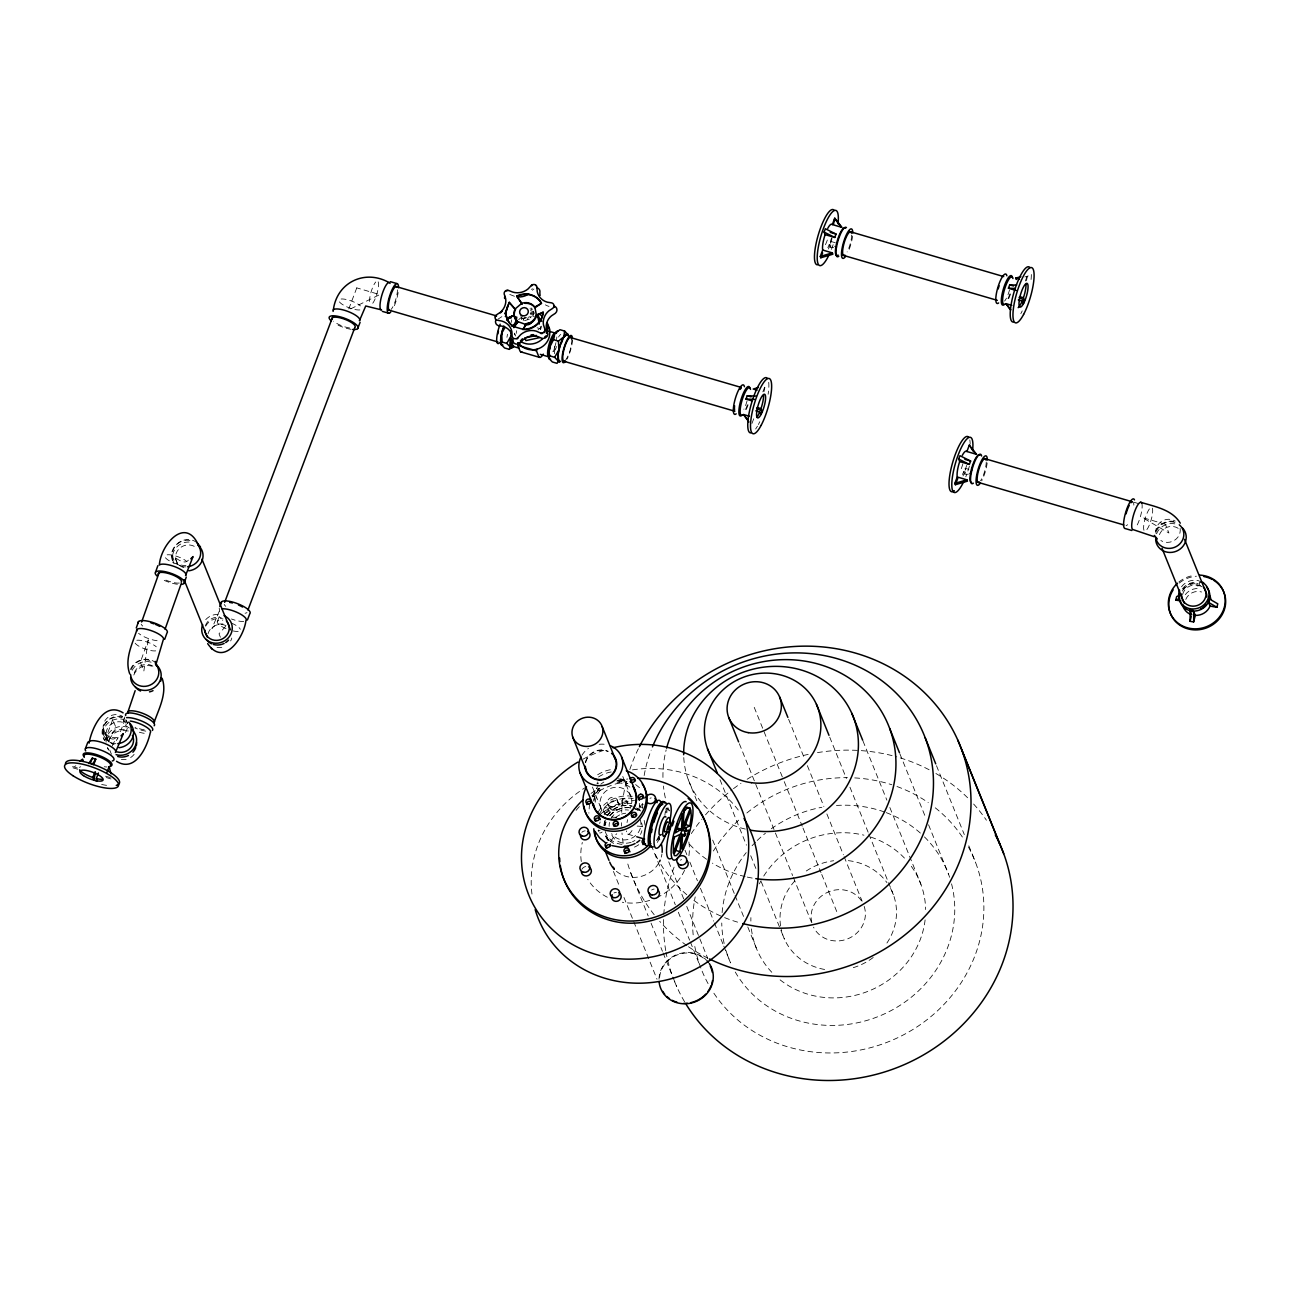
<?xml version="1.0" encoding="UTF-8"?>
<svg xmlns="http://www.w3.org/2000/svg" width="1290" height="1290" viewBox="0 0 1290 1290"><rect width="100%" height="100%" fill="white"/><g stroke="black" fill="none" stroke-linecap="round" stroke-linejoin="round"><path stroke-width="0.75" stroke-dasharray="5 3.75" d="M219.187 608.106L219.655 611.25M589.482 803.976L588.885 813.135M593.706 800.332L594.932 795.043L601.398 785.981M1185.284 594.658A14.351 13.271 -22 0 1 1198.265 588.546L1199.926 581.984M124.727 716.982L123.292 721.916L124.001 723.303M120.438 731.704L124.243 721.674M219.252 611.283L211.931 628.488C215.091 624.312 219.574 623.199 225.266 624.312M217.526 621.151L220.364 613.621M527.546 319.356L528.368 317.179M540.349 329.692L541.687 326.16M762.874 391.87L765.293 385.484L764.003 391.596M751.941 423.459L753.763 418.669A14.351 3.548 -73.7 0 0 754.602 419.089M833.663 247.325L830.196 247.196L831.47 243.842L830.454 241.327A14.351 3.548 -73.7 0 0 831.534 237.747M1025.324 280.994L1027.743 274.609L1026.469 280.72M968.226 474.269L964.775 474.156L966.049 470.785L965.017 468.27L972.757 470.528M118.132 737.509L116.277 740.541M592.126 796.978L598.399 788.238M130.403 669.575C133.966 660.029 146.721 655.997 154.977 662.141M1155.566 531.303C1158.694 523.788 1167.305 519.644 1175.158 521.676M225.621 626.343L219.01 633.777L220.413 637.276M532.464 290.282L533.157 289.508A3.402 3.144 -22 0 1 533.899 289.041M518.661 319.646L521.386 317.356M537.978 329.934L540.703 327.644L539.268 324.08M77.384 767.969L72.401 766.518L72.95 767.84L75.852 765.728M497.956 319.194L501.858 316.647M524.562 320.678L532.141 318.275M188.356 560.166C182.003 568.213 165.072 545.767 173.94 560.07M1024.824 276.947L1028.275 275.931M530.367 314.002L534.221 313.164M521.805 318.759L531.448 316.663M115.278 738.251C108.795 743.137 97.766 723.545 104.345 736.687M122.518 716.998C109.408 712.886 96.734 728.334 104.442 740.138A15.448 14.271 -22 0 1 107.038 724.158A15.448 14.271 -22 0 1 123.534 719.497M619.845 779.853L626.924 780.982M617.297 780.45L627.891 783.546M1200.393 585.499L1196.781 584.87L1198.265 588.546M830.454 241.327L838.177 243.584M827.809 247.583A14.351 3.548 -73.7 0 0 829.18 244.681L836.92 246.938M530.416 310.664L533.754 311.648M530.19 313.728L533.528 314.712M537.075 327.773L540.929 328.886M1134.023 502.278L1139.796 503.971M962.388 474.526A14.351 3.548 -73.7 0 0 963.759 471.624L971.483 473.882M627.682 834.13L634.906 836.243M105.522 776.193L110.489 777.644M72.95 767.84L77.916 769.292M111.037 778.966L106.054 777.515A14.351 4.16 20.7 0 1 104.393 779.176M514.436 296.281L509.486 294.346A3.402 3.144 -22 0 0 507.776 294.717M196.854 542.622C183.825 532.351 164.443 549.556 174.053 563.537A15.448 14.271 -22 0 1 176.295 547.541A15.448 14.271 -22 0 1 192.694 542.558M635.615 784.546L641.372 789.238M608.864 840.225L605.8 835.856L606.768 837.645M963.759 471.624L964.775 474.156M829.18 244.681L830.196 247.196M936.476 765.696L964.307 834.598M968.822 845.772L975.595 862.526M899.904 753.876L925.865 818.07M928.558 824.794L948.489 874.056M862.978 740.976L886.875 800.139M889.858 807.524L920.931 884.36M829.728 737.171L846.401 778.483M849.949 787.206L868.122 832.211M868.863 834.066L893.373 894.68M788.609 719.24L804.363 758.23M807.363 765.663L823.875 806.508M826.874 813.942L843.37 854.786M844.128 856.641L862.123 901.21M754.231 707.355L783.481 779.773M784.239 781.627L802.235 826.197M802.993 828.051L820.988 872.604M821.746 874.459L837.5 913.449M739.347 743.75L792.624 875.571M793.366 877.426L811.378 921.995M720.03 779.74L746.442 845.144M750.732 855.721L756.182 869.234M761.213 881.667L784.417 939.104M520.015 313.712L522.885 320.823M515.532 336.029L514.371 333.142A16.996 15.706 -22 0 0 515.371 335.706M688.36 779.902L698.067 803.928M712.693 840.096L734.365 893.696M735.106 895.55L744.072 917.738M747.797 926.978L757.504 951.004M685.038 850.191L686.861 854.657M689.876 862.123L697.422 880.796M700.438 888.246L713.676 921.108M714.434 922.979L723.48 945.376M723.803 946.102L730.591 962.904A117.713 108.828 -22 0 1 725.867 950.085M658.335 836.081L659.754 839.596M668.72 861.801L683.732 898.969M686.748 906.402L707.775 958.454M651.24 845.192L675.315 904.774M678.33 912.224L689.618 940.168M690.376 942.023L699.406 964.372M622.78 776.451L631.084 796.978M626.811 800.348A2.661 2.467 -22 0 1 623.699 803.67A2.661 2.467 -22 0 1 622.361 799.623A2.661 2.467 -22 0 1 626.811 800.348L627.698 802.557M621.764 802.074L622.651 804.283A2.661 2.467 -22 0 0 627.746 803.831L627.811 803.186A2.661 2.467 -22 0 0 625.086 800.929A2.661 2.467 -22 0 0 622.538 803.638L622.651 804.283M617.201 799.848L618.652 803.444M607.945 804.025L609.396 807.605M608.654 809.265A2.661 2.467 -22 0 1 605.542 812.603A2.661 2.467 -22 0 1 604.188 808.54A2.661 2.467 -22 0 1 608.654 809.265L609.541 811.475M630.826 873.072L648.193 915.997M651.079 923.205L662.447 951.278M663.076 952.923L672.203 975.417A176.569 163.249 -22 0 1 666.043 952.326M672.945 977.272L676.702 986.544M603.607 811.007L604.494 813.2M592.433 787.029L600.721 807.572M605.558 835.985L605.623 836.146A22.236 20.559 -22 0 0 608.219 840.854M613.46 871.427L619.458 886.311M623.973 897.453L632.987 919.77M633.729 921.624L657.013 979.239M175.682 558.893L177.923 564.44M125.84 719.578L127.307 723.222M103.313 728.576L108.473 741.331M104.974 732.72L108.65 741.831M109.731 750.038L111.44 754.263M108.489 750.151L107.489 747.652A15.448 14.271 -22 0 0 111.005 752.006M661.963 853.932A27.429 25.349 -22 0 1 661.27 857.124M658.674 863.187A27.429 25.349 -22 0 1 616.217 871.137M610.686 841.757A27.429 25.349 -22 0 1 616.781 833.759M637.163 826.1A27.429 25.349 -22 0 1 643.839 827.051M658.206 837.129A27.429 25.349 -22 0 1 659.803 839.903M598.737 831.55A27.429 25.349 -22 0 1 598.705 829.938M599.657 823.536A27.429 25.349 -22 0 1 600.156 821.972M604.123 814.683A27.429 25.349 -22 0 1 631.326 803.541M639.276 805.944A27.429 25.349 -22 0 1 642.114 807.556M659.013 979.175A27.429 25.349 -22 0 1 676.524 954.697A27.429 25.349 -22 0 1 706.194 959.841M659.609 977.32A26.913 24.881 -22 0 1 678.137 954.568A26.913 24.881 -22 0 1 706.565 960.937M608.654 840.612A21.785 20.14 -22 0 1 605.478 834.372M605.075 825.6A21.785 20.14 -22 0 1 606.058 822.117M609.799 815.812A21.785 20.14 -22 0 1 628.198 807.669M633.696 808.54A21.785 20.14 -22 0 1 638.679 810.733M688.876 841.999A54.857 50.713 -22 0 1 688.667 857.286M684.571 870.299A54.857 50.713 -22 0 1 658.013 897.034M649.692 900.372A54.857 50.713 -22 0 1 622.328 902.242M607.332 897.243A54.857 50.713 -22 0 1 587.724 879.248M581.306 861.543A54.857 50.713 -22 0 1 582.322 842.451M600.205 814.312A54.857 50.713 -22 0 1 634.519 800.574M666.237 808.217A54.857 50.713 -22 0 1 669.462 810.346M531.964 894.051A114.778 106.119 -22 0 1 585.918 787.174M632.487 769.872A114.778 106.119 -22 0 1 739.622 811.878M667.059 807.798A23.365 5.789 -73.7 0 1 666.43 815.683M659.658 838.016A23.365 5.789 -73.7 0 1 655.239 845.256M593.4 796.688A21.785 20.14 -22 0 1 596.98 788.367M600.785 784.256A21.785 20.14 -22 0 1 603.865 782.062M618.378 778.902A21.785 20.14 -22 0 1 627.005 781.837M583.08 759.133A114.778 106.119 -22 0 1 605.252 749.861M665.93 808.814A20.447 5.063 -73.7 0 1 665.946 812.394M659.513 836.339A20.447 5.063 -73.7 0 1 657.545 840.032M665.301 811.636A23.559 5.837 -73.7 0 1 664.85 815.119M658.013 837.645A23.559 5.837 -73.7 0 1 656.497 840.612M598.512 776.983A32.008 29.589 -22 0 1 614.153 771.533M597.625 774.79A32.008 29.589 -22 0 1 611.621 769.517M585.289 762.471A16.077 14.867 -22 0 1 608.171 751.231M596.818 783.175A2.661 2.467 -22 0 1 598.028 783.707M597.576 781.998A2.661 2.467 -22 0 1 597.915 783.852M581.887 755.327A22.236 20.559 -22 0 1 588.401 748.426M599.14 744.314A22.236 20.559 -22 0 1 604.881 744.314M593.013 796.414A22.236 20.559 -22 0 1 597.947 786.465M620.554 778.837A22.236 20.559 -22 0 1 627.456 781.595M593.997 801.251A21.785 20.14 -22 0 1 599.85 788.174M616.781 780.95A21.785 20.14 -22 0 1 627.375 783.723M595.254 802.203A20.898 19.318 -22 0 1 602.156 788.4M617.12 782.724A20.898 19.318 -22 0 1 630.101 787.351M616.588 817.247A16.077 14.867 -22 0 1 600.124 801.122A16.077 14.867 -22 0 1 620.7 787.706A16.077 14.867 -22 0 1 630.02 808.491M602.091 832.05A2.661 2.467 -22 0 1 599.576 832.921M600.043 830.599A2.661 2.467 -22 0 1 598.044 830.518M640.227 819.601A16.077 14.867 -22 0 1 631.761 838.161A16.077 14.867 -22 0 1 611.621 833.646M609.154 826.358A16.077 14.867 -22 0 1 609.509 822.44M610.928 818.682A16.077 14.867 -22 0 1 628.488 810.056M641.549 822.907A16.077 14.867 -22 0 1 642.275 826.729M641.904 830.647A16.077 14.867 -22 0 1 640.485 834.404M634.922 840.419A16.077 14.867 -22 0 1 632.455 841.757M631.165 842.273A16.077 14.867 -22 0 1 611.202 833.485M615.62 817.683A16.077 14.867 -22 0 1 620.297 814.635M621.603 814.119A16.077 14.867 -22 0 1 625.682 813.232M622.038 844.37A20.898 19.318 -22 0 1 604.784 829.873M604.397 824.826A20.898 19.318 -22 0 1 605.413 819.763M636.422 808.008A20.898 19.318 -22 0 1 640.501 811.136M638.792 844.692A22.236 20.559 -22 0 1 633.664 847.417M604.752 825.471A22.236 20.559 -22 0 1 605.784 821.94M609.686 815.538A22.236 20.559 -22 0 1 640.711 811.7M598.125 812.071A32.008 29.589 -22 0 1 632.293 796.301M599.012 814.264A32.008 29.589 -22 0 1 633.18 798.494M640.598 807.588A2.661 2.467 -22 0 1 643.71 804.267M613.572 843.45A21.785 20.14 -22 0 1 606.155 835.952M603.897 825.761A21.785 20.14 -22 0 1 604.962 820.488M637.276 808.233A21.785 20.14 -22 0 1 640.227 810.281M581.871 832.34A4.821 4.467 -22 0 1 585.241 830.841M639.324 803.38A17.786 4.402 -73.7 0 1 638.905 810.313M632.035 830.534A17.786 4.402 -73.7 0 1 626.376 830.889M627.021 822.552A17.786 4.402 -73.7 0 1 627.633 819.65M649.966 798.317A5.079 4.692 -22 0 1 651.208 797.881M680.443 860.188A5.079 4.692 -22 0 1 681.604 859.575M613.976 893.035A4.838 4.483 -22 0 1 616.378 892.293M581.855 869.347A5.079 4.692 -22 0 1 587.353 866.509M651.66 890.003A5.079 4.692 -22 0 1 654.127 889.084M591.046 793.415A76.303 70.547 -22 0 1 599.463 788.174M618.007 780.885A76.303 70.547 -22 0 1 627.811 778.983M576.098 810.378A76.303 70.547 -22 0 1 579.984 805.944M591.917 795.575A76.303 70.547 -22 0 1 611.299 785.4M615.056 784.126A76.303 70.547 -22 0 1 626.714 781.418M585.692 762.535A15.657 14.48 -22 0 1 607.977 751.586M911.304 866.3A88.284 81.625 -22 0 1 925.623 909.547M925.107 919.915A88.284 81.625 -22 0 1 869.105 990.881A88.284 81.625 -22 0 1 779.418 979.32M771.791 972.273A88.284 81.625 -22 0 1 751.135 926.236M750.877 921.076A88.284 81.625 -22 0 1 750.893 917.625M759.391 883.844A88.284 81.625 -22 0 1 761.035 880.683M763.761 876.039A88.284 81.625 -22 0 1 863.961 835.178M870.863 837.129A88.284 81.625 -22 0 1 904.709 858.35M745.314 829.083A88.284 81.625 -22 0 1 683.716 756.44M968.435 847.014A147.141 136.047 -22 0 1 907.58 1032.629A147.141 136.047 -22 0 1 712.419 990.978M708.065 983.609A147.141 136.047 -22 0 1 701.518 969.693M700.905 968.097A147.141 136.047 -22 0 1 694.262 943.345M693.165 934.815A147.141 136.047 -22 0 1 695.197 896.889M713.386 850.997A147.141 136.047 -22 0 1 741.282 817.747M746.862 812.99A147.141 136.047 -22 0 1 847.433 777.66M854.722 777.902A147.141 136.047 -22 0 1 891.89 784.772M896.969 786.513A147.141 136.047 -22 0 1 928.268 802.622M935.266 807.814A147.141 136.047 -22 0 1 964.082 839.645M737.606 922.14A147.141 136.047 -22 0 1 724.141 917.432M720.868 916.045A147.141 136.047 -22 0 1 693.568 900.162M686.796 894.728A147.141 136.047 -22 0 1 660.19 863.3M657.642 858.834A147.141 136.047 -22 0 1 653.804 851.207M645.129 825.31A147.141 136.047 -22 0 1 643.855 818.569M642.614 808.33A147.141 136.047 -22 0 1 642.243 801.461M644.145 775.548A147.141 136.047 -22 0 1 651.144 750.167M924.446 836.904A117.713 108.828 -22 0 1 949.617 877.281M951.552 883.844A117.713 108.828 -22 0 1 879.393 1016.069A117.713 108.828 -22 0 1 735.268 972.031M724.158 943.458A117.713 108.828 -22 0 1 721.755 923.011M722.11 912.627A117.713 108.828 -22 0 1 746.217 852.625M752.102 845.724A117.713 108.828 -22 0 1 755.892 841.773M757.198 840.5A117.713 108.828 -22 0 1 765.438 833.227M771.291 828.777A117.713 108.828 -22 0 1 821.875 807.282M836.452 805.46A117.713 108.828 -22 0 1 884.553 812.023M886.23 812.635A117.713 108.828 -22 0 1 921.947 834.501M752.199 878.055A117.713 108.828 -22 0 1 746.894 877.006M745.136 876.603A117.713 108.828 -22 0 1 712.419 863.139M706.565 859.285A117.713 108.828 -22 0 1 688.489 843.144M669.204 811.007A117.713 108.828 -22 0 1 668.059 807.782M665.334 797.881A117.713 108.828 -22 0 1 663.447 786.029M662.947 777.435A117.713 108.828 -22 0 1 666.156 749.877M890.568 888.439A58.856 54.422 -22 0 1 885.908 944.49M873.217 957.486A58.856 54.422 -22 0 1 850.045 968.548M824.632 969.467A58.856 54.422 -22 0 1 781.208 929.381M780.579 926.01A58.856 54.422 -22 0 1 795.172 880.522M806.282 870.992A58.856 54.422 -22 0 1 833.695 860.736M848.288 860.64A58.856 54.422 -22 0 1 886.956 882.634M684.555 1001.733A176.569 163.249 -22 0 1 672.832 977.046M665.753 950.633A176.569 163.249 -22 0 1 663.689 916.319M663.786 914.594A176.569 163.249 -22 0 1 674.847 865.219M691.311 833.598A176.569 163.249 -22 0 1 702.002 819.037M705.501 814.861A176.569 163.249 -22 0 1 732.043 789.803M733.494 788.674A176.569 163.249 -22 0 1 740.96 783.304M747.136 779.257A176.569 163.249 -22 0 1 810.233 753.957M817.473 752.618A176.569 163.249 -22 0 1 857.657 750.393M861.285 750.635A176.569 163.249 -22 0 1 896.808 756.891M900.243 757.907A176.569 163.249 -22 0 1 929.751 770.082M935.911 773.5A176.569 163.249 -22 0 1 968.887 799.026M973.627 804.041A176.569 163.249 -22 0 1 986.415 820.214M707.871 958.18A176.569 163.249 -22 0 1 688.231 946.554M686.796 945.554A176.569 163.249 -22 0 1 659.706 921.318M654.191 914.723A176.569 163.249 -22 0 1 627.617 863.332M623.183 843.273A176.569 163.249 -22 0 1 621.99 833.034M621.587 826.148A176.569 163.249 -22 0 1 621.49 822.714M621.683 812.345A176.569 163.249 -22 0 1 627.246 777.967M629.81 769.55A176.569 163.249 -22 0 1 638.598 748.248M864.187 906.402A27.429 25.349 -22 0 1 847.885 938.765A27.429 25.349 -22 0 1 813.522 927.155M811.862 922.689A27.429 25.349 -22 0 1 828.615 891.858A27.429 25.349 -22 0 1 862.22 902.065M1009.522 289.96A12.368 3.064 -73.7 0 1 1004.587 301.07M832.034 238.505A28.751 7.111 -73.7 0 1 828.47 248.986M833.13 244.681A28.751 7.111 -73.7 0 1 831.244 249.808M852.577 236.022A15.351 3.805 -73.7 0 1 848.61 250.808M851.658 235.07A12.368 3.064 -73.7 0 1 847.143 251.905M827.309 240.053A12.368 3.064 -73.7 0 1 825.052 245.439M1031.339 274.512A28.751 7.111 -73.7 0 1 1031 280.156M1022.212 310.874A28.751 7.111 -73.7 0 1 1020.842 313.631M1010.538 293.975A14.351 3.548 -73.7 0 1 1007.893 300.231M1009.812 293.943A15.351 3.805 -73.7 0 1 1006.99 300.635M155.703 650.87A12.368 3.644 19.5 0 1 143.464 648.402A12.368 3.644 19.5 0 1 134.676 642.436M136.821 640.259A12.368 3.644 19.5 0 1 156.284 646.79M186.002 565.407A12.368 3.644 19.5 0 1 173.763 562.94A12.368 3.644 19.5 0 1 164.991 556.974M167.136 554.813A12.368 3.644 19.5 0 1 186.599 561.327M183.825 567.6A12.368 11.433 -22 0 1 177.181 551.233A12.368 11.433 -22 0 1 195.838 547.379M231.781 638.05A12.368 11.433 -22 0 1 230.636 640.937M221.799 647.274A12.368 11.433 -22 0 1 217.026 647.338M207.996 633.874A12.368 11.433 -22 0 1 227.072 626.263M114.101 744.427A12.4 11.465 -22 0 1 110.005 742.282M108.908 741.25A12.4 11.465 -22 0 1 109.811 725.399A12.4 11.465 -22 0 1 126.597 724.367M115.906 743.733A14.238 13.174 -22 0 1 103.361 728.237A14.238 13.174 -22 0 1 121.953 717.659M157.106 640.727A14.238 4.192 19.5 0 1 138.562 633.293M134.273 672.848A12.4 11.465 -22 0 1 152.93 666.14M142.722 626.053A12.368 3.644 19.5 0 1 141.174 624.15M131.37 669.462A14.238 13.174 -22 0 1 152.559 661.625M132.177 670.3A15.448 14.271 -22 0 1 151.124 662.157M133.821 675.025A14.238 13.174 -22 0 1 151.881 666.156M144.303 729.801A12.368 3.58 20.7 0 1 135.498 727.238M145.802 731.14A15.448 4.483 20.7 0 1 134.805 727.915M125.84 722.69A15.448 4.483 20.7 0 1 124.163 718.514M106.57 785.352A28.751 8.337 20.7 0 1 100.104 784.078M79.432 767.437A14.351 4.16 20.7 0 1 80.706 766.792M107.005 766.97A14.351 4.16 20.7 0 1 104.248 766.744M523.224 320.533A4.402 4.08 -22 0 1 524.756 317.646M529.061 316.727A4.402 4.08 -22 0 1 530.899 317.84M523.53 319.114A9.433 8.724 -22 0 1 525.594 317.759M530.641 312.357A16.996 15.706 -22 0 1 533.56 312.438M516.193 333.465A16.996 15.706 -22 0 1 516.71 330.708M521.354 319.549A9.433 8.724 -22 0 1 522.998 317.775M532.19 315.776A9.433 8.724 -22 0 1 534.366 316.727M556.812 336.98A12.578 3.112 -73.7 0 1 556.522 339.673M555.942 342.689A12.578 3.112 -73.7 0 1 552.926 351.719M553.749 351.412A12.578 3.112 -73.7 0 1 555.151 345.22M558.554 337.045A12.578 3.112 -73.7 0 1 560.795 334.449M554.619 353.702A9.433 2.338 -73.7 0 1 555.926 345.365M531.544 289.541A4.66 4.305 -22 0 1 532.367 288.654M549.008 306.391A15.706 14.529 -22 0 1 545.396 304.843M530.045 308.745A8.321 7.692 -22 0 1 531.803 309.81M533.189 311.293A8.321 7.692 -22 0 1 534.108 313.083M533.334 311.196A8.321 7.692 -22 0 1 533.528 315.212M531.045 307.923A8.321 7.692 -22 0 1 532.431 309.406M572.47 339.963A14.158 3.499 -73.7 0 1 566.939 359.2M556.522 346.462A12.013 2.967 -73.7 0 1 555.522 349.397M571.728 339.109A12.368 3.064 -73.7 0 1 565.826 359.684M506.938 337.319A12.578 3.112 -73.7 0 1 507.55 334.271M511.324 319.823A14.674 3.628 -73.7 0 1 511.324 322.387M238.182 631.39A12.368 3.58 20.7 0 1 230.571 630.294M226.04 628.665A12.368 3.58 20.7 0 1 217.317 622.554A12.368 3.58 20.7 0 1 222.783 620.603M231.587 623.167A12.368 3.58 20.7 0 1 240.311 629.278M359.862 309.939A12.368 3.58 20.7 0 1 347.703 307.23A12.368 3.58 20.7 0 1 338.98 301.118M341.108 299.006A12.368 3.58 20.7 0 1 360.426 305.907M1178.883 582A28.751 26.574 -22 0 1 1192.331 575.663M1179.302 583.048A28.751 26.574 -22 0 1 1196.459 576.195M1183.301 589.756A14.351 13.271 -22 0 1 1196.282 583.644M1182.366 588.901A15.351 14.19 -22 0 1 1196.249 582.354M1181.511 586.805A15.351 14.19 -22 0 1 1199.265 580.935M1182.398 591.062A12.368 11.433 -22 0 1 1198.2 583.612M1185.784 599.447A12.368 11.433 -22 0 1 1201.587 591.997M1156.517 531.222A14.238 13.174 -22 0 1 1177.867 523.788M1133.475 502.616A12.4 3.064 -73.7 0 1 1133.829 505.148M1127.557 524.659A12.4 3.064 -73.7 0 1 1126.073 525.643M1159.452 534.64A12.368 11.433 -22 0 1 1179.205 529.061M1141.763 503.213A14.238 3.531 -73.7 0 1 1136.958 525.481M1156.582 533.802A15.448 14.271 -22 0 1 1176.174 524.175M969.37 466.254A28.751 7.111 -73.7 0 1 965.807 476.752M969.79 439.922A28.751 7.111 -73.7 0 1 970.161 444.228M966.613 465.448A28.751 7.111 -73.7 0 1 963.05 475.946M987.156 462.965A15.351 3.805 -73.7 0 1 981.722 480.847M986.237 462.03A12.368 3.064 -73.7 0 1 980.545 480.767M962.824 463.916A12.368 3.064 -73.7 0 1 960.792 469.882M144.206 733.301A14.238 4.128 20.7 0 1 139.288 732.204M129.323 727.995A14.238 4.128 20.7 0 1 126.452 720.868M109.263 739.88A14.238 13.174 -22 0 1 127.339 731.011M109.118 741.976A12.368 11.433 -22 0 1 115.455 731.027A12.368 11.433 -22 0 1 128.371 731.027M106.07 742.25A15.448 14.271 -22 0 1 126.565 727.012M243.713 621.425A14.238 4.128 20.7 0 1 231.426 618.974M205.465 625.424A12.4 11.465 -22 0 1 221.187 617.7M246.987 612.524A12.368 3.58 20.7 0 1 245.068 613.218M225.75 606.316A12.368 3.58 20.7 0 1 224.202 604.381M205.658 626.214A14.238 13.174 -22 0 1 222.993 618.958M205.723 619.619A15.448 14.271 -22 0 1 220.316 614.54M185.663 566.874A14.238 13.174 -22 0 1 182.035 566.391M180.342 565.81A14.238 13.174 -22 0 1 173.57 549.121A14.238 13.174 -22 0 1 191.146 540.736M179.278 583.048A12.4 3.66 19.5 0 1 162.846 578.597M177.391 584.257A15.448 4.547 19.5 0 1 161.137 578.823M768.711 382.34A28.751 7.111 -73.7 0 1 768.098 394.256M759.762 421.749A28.751 7.111 -73.7 0 1 758.375 424.507M757.456 426.151A28.751 7.111 -73.7 0 1 755.634 428.99M748.071 404.85A14.351 3.548 -73.7 0 1 745.443 411.107M747.362 404.818A15.351 3.805 -73.7 0 1 744.54 411.51M349.638 327.983A12.4 3.596 20.7 0 1 333.626 321.21M397.433 289.895A12.368 3.064 -73.7 0 1 391.176 309.358M351.138 329.305A15.448 4.483 20.7 0 1 334.997 323.548M398.142 292.524A15.448 3.822 -73.7 0 1 393.66 307.294M1180.124 528.4A12.368 11.433 -22 0 1 1174.432 540.349A12.368 11.433 -22 0 1 1160.855 540.542M1155.953 533.254A12.368 11.433 -22 0 1 1161.645 521.305A12.368 11.433 -22 0 1 1175.238 521.112M1182.656 594.368A12.368 11.433 -22 0 1 1197.41 585.079M1198.942 585.45A12.368 11.433 -22 0 1 1201.748 586.74M1152.341 508.179A12.368 3.064 -73.7 0 1 1151.389 519.032A12.368 3.064 -73.7 0 1 1146.439 530.142M1143.972 530.303A12.368 3.064 -73.7 0 1 1144.923 519.435A12.368 3.064 -73.7 0 1 1149.874 508.325M127.291 728.237A12.368 11.433 -22 0 1 125.291 732.43M117.309 737.461A12.368 11.433 -22 0 1 103.506 724.061A12.368 11.433 -22 0 1 122.598 716.434M126.581 720.868A12.368 11.433 -22 0 1 127.484 723.722M134.128 754.295A12.368 11.433 -22 0 1 130.629 757.536M126.146 759.326A12.368 11.433 -22 0 1 121.373 759.391M112.343 745.926A12.368 11.433 -22 0 1 117.841 738.493M378.196 281.849A12.368 3.064 -73.7 0 1 376.551 295.039A12.368 3.064 -73.7 0 1 370.811 304.811M369.456 301.473A12.368 3.064 -73.7 0 1 375.713 282.01M747.071 400.835A12.368 3.064 -73.7 0 1 743.862 409.301M148.237 640.001L143.867 670.994L140.336 662.27L148.237 640.001M112.746 719.594L104.377 741.734L116.277 728.334L112.746 719.594M356.766 287.88L348.381 310.003L379.744 294.604L356.766 287.88M607.767 815.054L607.413 815.586A21.785 20.14 -22 0 1 632.213 806.169L631.552 806.04A20.898 19.318 -22 0 0 607.767 815.054M1165.402 524.272L1142.408 517.564L1168.917 533.012L1165.402 524.272M608.816 810.41L608.412 810.185A2.661 2.467 -22 0 0 604.784 813.78L605.22 814.248A2.661 2.467 -22 0 0 608.961 813.926A2.661 2.467 -22 0 0 608.816 810.41M610.686 806.427A5.079 4.692 -22 0 0 617.555 801.025A5.079 4.692 -22 0 0 609.477 798.349A5.079 4.692 -22 0 0 610.686 806.427M612.137 810.023A5.079 4.692 -22 0 0 619.006 804.621A5.079 4.692 -22 0 0 610.928 801.945A5.079 4.692 -22 0 0 612.137 810.023"/><path stroke-width="1.5" d="M1190.025 621.296L1190.202 611.073L1193.798 611.702L1195.282 615.378L1193.637 621.941L1190.025 621.296L1191.267 616.378M1193.637 621.941L1193.798 611.702M673.993 852.529L675.541 850.368L675.783 846.562M676.734 828.309L677.137 824.084M680.088 851.69L681.023 836.468L673.896 854.689L674.702 855.705L676.428 855.609L680.088 851.69L675.541 850.368M681.459 829.228L682.378 814.006L675.218 832.937L681.459 829.228L676.911 827.906M682.523 835.71L681.717 849.03L687.764 834.291M156.332 663.141L163.217 639.953A14.238 4.192 19.5 0 0 150.72 630.471A14.238 4.192 19.5 0 0 136.772 631.1M516.742 317.098L516.016 322.839L511.92 326.193M548.831 358.265L549.975 355.927C546.025 347.333 554.861 342.124 554.49 334.094L559.941 329.692L564.617 331.062L568.148 334.755M564.617 331.062L563.843 336.819L558.441 341.141L558.893 349.896L554.652 357.298L558.199 361.007L557.054 363.345L552.362 361.974L548.831 358.298M135.16 690.666L128.049 711.612M669.333 827.406C669.832 823.085 666.849 831.05 668.913 828.664M686.119 820.488L685.329 824.536L689.876 825.858L691.279 816.376L690.843 809.91L683.942 828.728L689.876 825.858M98.443 772.936L96.331 778.531L97.347 781.047L93.864 780.031L95.525 772.146M505.035 327.386L501.681 333.239L502.132 342.06L501.004 344.301L504.584 347.978L509.26 349.348L510.372 347.058L506.809 343.414L511.017 336.045L510.743 330.772M543.154 312.212L536.495 315.679A11.4 10.546 -22 0 1 525.965 324.548L523.095 329.724L525.707 323.903A11.4 10.546 -22 0 0 536.237 315.018L543.154 312.212L542.106 316.76A18.882 17.447 -22 0 1 522.918 329.272L513.823 326.628A18.882 17.447 -22 0 1 505.938 311.051L509.244 302.295L515.468 309.536A11.4 10.546 -22 0 0 517.854 322.178L514 327.063A18.882 17.447 -22 0 1 506.115 311.487L509.244 302.295M542.316 317.066L542.284 317.211A18.882 17.447 -22 0 1 524.707 329.708M542.655 315.599L543.332 312.664M685.893 833.824L684.522 836.081L681.217 835.114L680.668 833.775L682.894 827.922L686.199 828.889L686.731 830.228M684.522 836.081L684.813 831.147L686.199 828.889M1180.931 600.979L1175.787 600.076L1176.641 596.625L1180.237 594.98M1210.036 606.09L1208.553 602.414L1209.423 598.963L1217.776 603.833L1216.905 607.284L1210.036 606.09A14.351 13.271 -22 0 1 1195.282 615.378M688.134 832.889L688.876 830.099L685.925 831.518M672.316 825.874L673.88 821.246M155.606 572.018L157.864 565.665M136.272 627.94L138.53 621.57M137.014 629.439C132.628 643.468 124.179 659.029 129.774 673.961M141.626 622.006L159.138 572.631M165.039 629.246L181.213 583.66M184.019 583.435L186.276 577.065M164.701 639.34L166.958 632.987A15.448 4.547 19.5 0 0 153.413 622.683A15.448 4.547 19.5 0 0 138.272 623.36M85.479 748.41L87.881 742.089M89.365 741.492C92.38 727.125 104.474 700.97 123.114 712.87M90.187 763.728L92.3 758.133L95.782 759.165L93.67 764.744M93.864 780.031L92.832 777.499L94.944 771.92M106.925 772.468L109.037 766.889L109.569 768.211M219.784 606.526L221.574 601.785M333.368 309.777C336.932 282.252 364.989 268.965 388.903 282.494M224.637 602.349L332.788 316.614M247.938 610.025L354.653 328.047M247.406 620.038L249.808 613.718A15.448 4.483 20.7 0 0 236.328 603.22A15.448 4.483 20.7 0 0 221.332 603.543M357.717 328.611L360.103 322.29M521.805 351.783A15.738 3.886 -73.7 0 1 519.967 350.896L517.709 345.333L518.612 342.947M543.3 354.137A15.738 3.886 -73.7 0 1 538.688 356.363L536.447 350.815L537.075 349.155M751.78 400.787L745.975 399.094L747.249 395.74L755.892 396.046M824.1 232.103L825.374 228.749L836.049 234.087L834.791 237.457L825.116 234.619L824.1 232.103L834.791 237.457M822.697 250.05L832.356 252.888L832.889 254.211L820.811 257.758L820.279 256.436L822.697 250.05A14.351 3.548 -73.7 0 1 825.116 234.619M832.34 224.573L834.759 218.187L841.999 227.395L832.34 224.573A14.351 3.548 -73.7 0 0 827.745 228.362M763.599 395.337A14.351 3.548 -73.7 0 1 760.987 408.624L762.003 411.139L760.729 414.493L759.713 411.978L755.843 410.849M820.811 257.758L822.617 252.969M833.469 224.299L834.759 218.187M672.816 840.935L674.186 837.323M682.91 814.248L684.974 808.83M690.198 808.346L683.071 826.568L684.006 811.346L687.667 807.427L690.198 808.346L685.651 807.008M1016.165 290.476L1008.441 288.218L1009.715 284.864L1016.633 285.106M958.663 459.047L959.937 455.693L970.628 461.046L969.354 464.4L959.695 461.562L958.663 459.047L969.354 464.4M957.261 476.994L966.936 479.832L967.468 481.154L955.39 484.718L954.842 483.379L957.261 476.994A14.351 3.548 -73.7 0 1 959.695 461.562M966.903 451.516L969.322 445.131L976.578 454.338L966.903 451.516A14.351 3.548 -73.7 0 0 962.324 455.322M1026.05 284.461A14.351 3.548 -73.7 0 1 1023.438 297.748L1024.454 300.264L1023.196 303.618L1022.164 301.102L1018.31 299.973M955.39 484.718L957.793 478.332M512.066 315.728L510.953 318.033A14.674 3.628 -73.7 0 0 506.647 320.097L512.066 315.728L515.178 316.647M88.655 763.567L92.3 758.133M92.154 764.583L95.782 759.165M520.37 341.012L522.45 338.77M190.759 558.812L193.065 556.571L185.55 575.566A14.238 4.192 19.5 0 0 175.666 567.036A14.238 4.192 19.5 0 0 159.331 565.052C160.863 544.106 186.437 514.694 199.24 547.041A14.238 13.174 -22 0 1 187.485 566.794M121.002 735.816L123.356 733.623L115.407 752.505A14.238 4.128 20.7 0 0 102.974 742.814A14.238 4.128 20.7 0 0 89.139 743.121M509.26 349.348L513.307 346.059M79.657 761.245L82.56 759.149L83.108 760.471M524.998 303.327A11.4 10.546 -22 0 1 534.995 307.73L541.478 303.311A18.882 17.447 -22 0 0 516.661 296.055L522.095 303.956L516.661 296.055M541.478 303.311L534.737 307.068A11.4 10.546 -22 0 0 521.821 303.295L515.21 308.874A11.4 10.546 -22 0 0 517.58 321.533L517.854 322.178M1175.787 600.076L1179.366 598.431M820.279 256.436L832.356 252.888M1016.198 279.495L1015.665 278.156L1020.842 276.641M758.375 387.516L753.199 389.032L757.069 390.177M954.842 483.379L966.936 479.832M536.414 335.432L524.853 337.948L525.917 340.608L539.413 337.674M628.327 846.643L621.103 847.32L612.266 845.676M1008.441 288.218L1015.359 288.46M745.975 399.094L754.634 399.4M1199.926 581.984L1203.522 582.612M1015.665 278.156L1019.519 279.301M849.32 231.442L1003.701 276.576M830.26 232.394L836.049 234.087M1009.715 284.864L1013.569 285.993M1019.568 296.619L1023.438 297.748M842.934 255.227L997.315 300.36M1010.183 309.584L1006.007 303.65L1011.812 305.343M390.306 281.655L396.869 283.574M1140.618 502.245C1154.614 506.599 1172.046 509.421 1180.269 523.176M394.53 286.09L496.618 315.937M548.621 331.143L556.329 333.401M569.825 337.335L741.25 387.452M983.883 458.385L1132.104 501.713M747.249 395.74L751.119 396.869M964.823 459.337L970.628 461.046M553.765 339.786L558.441 341.141M757.117 407.495L760.987 408.624M517.709 345.333L536.447 350.815M502.132 342.06L506.809 343.414M549.975 355.927L554.652 357.298M388.145 309.874L497.94 341.979M511.421 345.913L519.128 348.171M540.317 354.363L548.024 356.62M563.424 361.119L734.865 411.236M977.498 482.17L1123.784 524.933M748.926 421.991L743.556 414.525L749.361 416.219M382.324 311.374L388.903 313.293M520.725 351.847L539.446 357.33M1131.846 530.496L1125.283 528.577A15.448 3.822 -73.7 0 1 1126.089 511.066A15.448 3.822 -73.7 0 1 1134.507 499.891M676.589 828.761L681.136 830.083M681.507 830.18L684.813 831.147M680.668 833.775L683.974 834.743M636.712 836.775L643.92 838.887M1019.116 297.587L1024.454 300.264M756.649 408.462L762.003 411.139M1154.34 536.737L1133.249 529.658A14.238 3.531 -73.7 0 1 1133.991 513.501A14.238 3.531 -73.7 0 1 1141.763 503.213M207.658 643.613C223.847 667.623 243.955 637.437 245.922 620.619A14.238 4.128 20.7 0 0 238.569 613.089A14.238 4.128 20.7 0 0 222.09 608.832M116.519 761.293C135.16 773.194 147.254 747.039 150.269 732.672A14.238 4.128 20.7 0 0 145.173 726.351A14.238 4.128 20.7 0 0 130.306 721.046M1208.553 602.414L1216.905 607.284M605.332 842.628L599.576 837.936L595.383 831.937M536.737 315.856L541.768 321.275M509.421 302.747L515.468 309.536M518.37 342.672C522.353 348.816 530.416 351.17 537.285 349.106A16.996 15.706 -22 0 0 547.524 325.338L547.105 322.645L549.346 328.208A15.738 3.886 -73.7 0 1 549.75 330.127M196.854 542.622L200.482 546.896M1154.373 535.415L1157.34 538.978M210.947 647.709L212.173 649.257M1006.007 303.65L1010.844 309.793M835.291 219.51L841.338 227.185M971.064 447.985L975.901 454.128M743.556 414.525L748.394 420.669M1184.543 539.349L1206.634 594.029A12.368 11.433 -22 0 1 1206.714 597.044M1190.202 611.073L1191.686 614.733A14.351 13.271 -22 0 1 1182.736 604.768M1162.032 548.331L1184.123 603.027M969.322 445.131L969.87 446.453M961.663 749.587L1003.668 853.577M957.793 740.089L999.798 844.079M925.188 737.751L935.718 763.825M889.681 728.479L899.485 752.747M851.771 713.257L862.671 740.186M816.457 704.356L828.986 735.316M779.612 696.955L787.868 717.385M728.85 717.756L738.606 741.895M534.995 307.73L536.495 315.679M707.517 748.781L717.24 772.871M525.965 324.548L517.58 321.533L514 327.063M682.894 827.922L683.426 829.26M621.57 756.972L635.389 791.189M602.204 726.641A15.657 14.48 -22 0 1 584.08 746.249A15.657 14.48 -22 0 1 576.017 722.513A15.657 14.48 -22 0 1 602.204 726.641L615.588 759.778M572.647 736.961L586.031 770.082M580.065 772.887L593.884 807.088M613.443 867.202L614.314 869.347M604.736 849.852L608.993 860.382M201.933 559.15L230.475 629.843M184.051 579.678L207.206 636.986M157.364 666.559L155.268 661.383L156.638 666.221M546.283 332.498L546.605 333.417M109.037 766.889L111.134 773.839M162.121 678.266C167.474 693.294 158.799 708.694 154.074 722.61A14.238 4.128 20.7 0 0 141.642 712.935A14.238 4.128 20.7 0 0 127.807 713.241M538.543 316.179L539.623 321.903M537.462 314.534L539.268 324.08M515.855 317.243L516.935 322.968M661.464 844.37A27.429 25.349 -22 0 1 662.141 852.319M660.174 860.22A27.429 25.349 -22 0 1 659.48 861.72M613.927 868.88A27.429 25.349 -22 0 1 609.702 862.139M606.993 848.304A27.429 25.349 -22 0 1 605.8 847.207M709.274 963.533A27.429 25.349 -22 0 1 694.971 1001.911A27.429 25.349 -22 0 1 659.174 982.383M707.307 961.002A27.429 25.349 -22 0 1 708.339 962.243M712.483 980.61A26.913 24.881 -22 0 1 711.725 983.883M711.177 985.463A26.913 24.881 -22 0 1 707.968 991.446M705.791 994.122A26.913 24.881 -22 0 1 690.763 1002.669M687.296 1003.201A26.913 24.881 -22 0 1 683.813 1003.314M677.024 1002.233A26.913 24.881 -22 0 1 672.316 1000.347M669.478 998.605A26.913 24.881 -22 0 1 666.898 996.509M664.656 994.122A26.913 24.881 -22 0 1 662.786 991.43M710.29 966.274A26.913 24.881 -22 0 1 712.386 972.434M670.881 858.543A29.783 7.369 -73.7 0 1 669.703 830.663A29.783 7.369 -73.7 0 1 686.151 801.703M665.946 834.098A23.365 5.789 -73.7 0 1 654.046 842.66A23.365 5.789 -73.7 0 1 665.14 806.073A23.365 5.789 -73.7 0 1 669.462 822.536M670.026 828.228A5.337 1.322 -73.7 0 1 666.946 832.244A5.337 1.322 -73.7 0 1 668.897 823.923A5.337 1.322 -73.7 0 1 670.639 825.6M665.592 831.631A5.337 1.322 -73.7 0 1 664.947 827.003A5.337 1.322 -73.7 0 1 668.139 822.149M744.007 818.457A114.778 106.119 -22 0 1 687.731 972.886A114.778 106.119 -22 0 1 535.189 909.627M612.943 747.765A114.778 106.119 -22 0 1 746.039 869.138A114.778 106.119 -22 0 1 568.164 941.861A114.778 106.119 -22 0 1 577.888 762.084M634.18 789.528A21.785 20.14 -22 0 1 635.454 803.347M634.89 805.057A21.785 20.14 -22 0 1 633.309 808.362M632.293 809.91A21.785 20.14 -22 0 1 595.964 810.265M595.093 808.733A21.785 20.14 -22 0 1 593.4 803.751M653.288 846.869A23.365 5.789 -73.7 0 1 653.208 822.069A23.365 5.789 -73.7 0 1 666.398 803.718M661.254 834.469A9.788 2.419 -73.7 0 1 660.061 825.987A9.788 2.419 -73.7 0 1 665.93 817.086M666.833 832.534A9.788 2.419 -73.7 0 1 662.738 833.405A9.788 2.419 -73.7 0 1 667.091 819.069A9.788 2.419 -73.7 0 1 669.671 823.181M651.514 832.469A20.447 5.063 -73.7 0 1 652.111 829.212M653.869 822.391A20.447 5.063 -73.7 0 1 657.449 812.91M639.437 800.364A2.661 2.467 -22 0 1 639.147 799.784M639.034 799.139A2.661 2.467 -22 0 1 640.904 796.575L641.582 796.43A2.661 2.467 -22 0 1 644.194 798.059M647.467 845.369A23.559 5.837 -73.7 0 1 647.37 820.359A23.559 5.837 -73.7 0 1 660.674 801.848M650.886 843.692A20.447 5.063 -73.7 0 1 652.208 821.907A20.447 5.063 -73.7 0 1 662.77 804.589M651.595 846.579A23.559 5.837 -73.7 0 1 651.514 821.569A23.559 5.837 -73.7 0 1 664.818 803.057M626.263 770.727A32.008 29.589 -22 0 1 643.678 809.572A32.008 29.589 -22 0 1 600.979 826.826A32.008 29.589 -22 0 1 586.531 786.771M642.243 783.901A32.008 29.589 -22 0 1 626.021 829.002A32.008 29.589 -22 0 1 584.031 806.202M611.573 753.312A16.077 14.867 -22 0 1 607.542 778.193A16.077 14.867 -22 0 1 584.918 766.405M629.988 778.966A2.661 2.467 -22 0 1 633.954 777.967A2.661 2.467 -22 0 1 634.1 781.772A2.661 2.467 -22 0 1 630.084 781.45M630.584 782.45A2.661 2.467 -22 0 1 635.454 780.773M614.024 826.181A2.661 2.467 -22 0 1 618.458 824.036M632.181 817.263A2.661 2.467 -22 0 1 636.615 815.119M586.853 804.621A2.661 2.467 -22 0 1 591.61 802.316M595.303 821.327A2.661 2.467 -22 0 1 597.06 818.118A2.661 2.467 -22 0 1 600.35 819.585M632.793 786.481A22.236 20.559 -22 0 1 622.828 817.989A22.236 20.559 -22 0 1 592.932 803.622M610.331 745.717A22.236 20.559 -22 0 1 620.651 772.887A22.236 20.559 -22 0 1 591.304 784.143A22.236 20.559 -22 0 1 580.984 756.972M645.5 843.886A2.661 2.467 -22 0 1 642.114 842.096A2.661 2.467 -22 0 1 644.613 839.064M643.081 844.611A2.661 2.467 -22 0 1 644.21 841.709M624.924 853.529A2.661 2.467 -22 0 1 626.666 850.32A2.661 2.467 -22 0 1 629.971 851.803M610.251 844.095A2.661 2.467 -22 0 1 608.509 847.304A2.661 2.467 -22 0 1 605.203 845.821A2.661 2.467 -22 0 1 606.961 842.612M606.106 848.03A2.661 2.467 -22 0 1 605.978 847.385L606.042 846.74A2.661 2.467 -22 0 1 610.863 845.724M647.628 846.03A32.008 29.589 -22 0 1 613.814 854.254A32.008 29.589 -22 0 1 593.771 828.761M649.66 847.046A32.008 29.589 -22 0 1 615.475 856.689A32.008 29.589 -22 0 1 594.658 830.97M639.759 840.306A21.785 20.14 -22 0 1 636.728 842.58M635.099 843.531A21.785 20.14 -22 0 1 624.167 846.224M587.627 831.308A4.821 4.467 -22 0 1 589.578 837.017A4.821 4.467 -22 0 1 583.628 839.661A4.821 4.467 -22 0 1 580.629 834.42M645.919 797.543A5.079 4.692 -22 0 1 652.756 794.511A5.079 4.692 -22 0 1 654.981 801.074A5.079 4.692 -22 0 1 647.757 802.961M654.965 798.478A5.079 4.692 -22 0 1 657.094 802.67M686.538 860.253A5.079 4.692 -22 0 1 684.845 868.396A5.079 4.692 -22 0 1 678.298 863.316M657.771 890.068A5.079 4.692 -22 0 1 656.078 898.211A5.079 4.692 -22 0 1 649.531 893.132M618.781 892.777A4.838 4.483 -22 0 1 620.554 898.856A4.838 4.483 -22 0 1 614.008 900.871A4.838 4.483 -22 0 1 612.234 894.776M590.546 868.364A5.079 4.692 -22 0 1 587.982 875.62A5.079 4.692 -22 0 1 581.355 871.782M588.595 866.848A5.079 4.692 -22 0 1 589.675 867.477M637.647 778.289A76.303 70.547 -22 0 1 706.227 867.493A76.303 70.547 -22 0 1 593.561 911.82A76.303 70.547 -22 0 1 583.306 799.655M700.244 812.394A76.303 70.547 -22 0 1 659.883 917.883A76.303 70.547 -22 0 1 560.295 865.461M559.86 861.752A76.303 70.547 -22 0 1 559.634 858.043M688.134 798.349A76.303 70.547 -22 0 1 697.068 807.863M613.895 756.408A15.657 14.48 -22 0 1 605.478 778.644A15.657 14.48 -22 0 1 585.337 766.357M683.668 754.715A88.284 81.625 -22 0 1 776.999 666.366A88.284 81.625 -22 0 1 857.415 757.004A88.284 81.625 -22 0 1 750.603 830.18M652.45 746.878A147.141 136.047 -22 0 1 838.645 659.109A147.141 136.047 -22 0 1 925.365 828.696A147.141 136.047 -22 0 1 742.798 923.576M666.591 748.168A117.713 108.828 -22 0 1 806.669 661.431A117.713 108.828 -22 0 1 893.132 787.916A117.713 108.828 -22 0 1 755.779 878.635M995.3 834.856A176.569 163.249 -22 0 1 919.835 1056.978A176.569 163.249 -22 0 1 686.328 1004.668M639.405 746.652A176.569 163.249 -22 0 1 876.603 660.722A176.569 163.249 -22 0 1 949.714 882.328A176.569 163.249 -22 0 1 709.452 958.97M817.586 264.821A28.751 7.111 -73.7 0 1 818.537 234.022A28.751 7.111 -73.7 0 1 834.146 210.334M829.228 254.453A28.751 7.111 -73.7 0 1 817.215 257.855A28.751 7.111 -73.7 0 1 829.099 216.317A28.751 7.111 -73.7 0 1 838 223.75M838.081 255.033A14.351 3.548 -73.7 0 1 836.936 241.972A14.351 3.548 -73.7 0 1 845.24 228.346M838.806 256.226A15.351 3.805 -73.7 0 1 837.581 242.262A15.351 3.805 -73.7 0 1 846.466 227.669M845.692 256.307A15.351 3.805 -73.7 0 1 841.548 252.308A15.351 3.805 -73.7 0 1 847.578 232.474A15.351 3.805 -73.7 0 1 852.771 233.006M844.869 255.065A12.368 3.064 -73.7 0 1 844.337 242.278A12.368 3.064 -73.7 0 1 851.497 233.232M1013.343 322.048A28.751 7.111 -73.7 0 1 1014.295 291.25A28.751 7.111 -73.7 0 1 1029.888 267.562M1022.164 301.102A14.351 3.548 -73.7 0 1 1018.165 307.681M1005.265 303.908A14.351 3.548 -73.7 0 1 1004.636 289.041A14.351 3.548 -73.7 0 1 1012.956 278.543M1004.168 304.569A15.351 3.805 -73.7 0 1 1003.491 288.67A15.351 3.805 -73.7 0 1 1012.408 277.431M998.637 302.957A15.351 3.805 -73.7 0 1 997.976 287.057A15.351 3.805 -73.7 0 1 1006.877 275.818M998.202 288.944A12.368 3.064 -73.7 0 1 999.137 285.848M129.903 724.141A14.238 13.174 -22 0 1 117.729 743.669M128.629 722.158A15.448 14.271 -22 0 1 132.66 737.525A15.448 14.271 -22 0 1 118.954 747.7M85.721 750.941A15.351 4.45 20.7 0 1 101.168 750.216A15.351 4.45 20.7 0 1 112.262 760.987M155.316 663.769A14.238 13.174 -22 0 1 150.091 685.103A14.238 13.174 -22 0 1 130.645 674.654M150.978 622.909A12.368 3.644 19.5 0 1 154.042 623.876M155.542 624.441A12.368 3.644 19.5 0 1 159.686 626.408M156.219 664.818A15.448 14.271 -22 0 1 152.333 688.731A15.448 14.271 -22 0 1 130.613 677.395M161.137 677.605A14.238 13.174 -22 0 1 160.815 681.088M153.01 690.65A14.238 13.174 -22 0 1 149.495 691.875M140.562 691.037A14.238 13.174 -22 0 1 135.16 686.651M126.549 717.659A15.448 4.483 20.7 0 1 144.416 722.287A15.448 4.483 20.7 0 1 152.381 730.446M65.5 763.906A28.751 8.337 20.7 0 1 98.991 766.599A28.751 8.337 20.7 0 1 116.261 785.368M102.297 779.386A14.351 4.16 20.7 0 1 96.331 778.531M92.832 777.499A14.351 4.16 20.7 0 1 79.577 769.775M84.285 757.359A14.351 4.16 20.7 0 1 98.733 756.666A14.351 4.16 20.7 0 1 109.086 766.744M83.705 756.263A15.351 4.45 20.7 0 1 99.153 755.537A15.351 4.45 20.7 0 1 110.247 766.308M531.657 321.855A4.402 4.08 -22 0 1 526.062 324.612M546.863 323.29A16.996 15.706 -22 0 1 546.847 331.514M542.493 338.851A16.996 15.706 -22 0 1 522.192 342.382M513.871 327.676A16.996 15.706 -22 0 1 516.065 321.017M539.043 314.05A16.996 15.706 -22 0 1 542.526 316.405M548.605 356.733A12.578 3.112 -73.7 0 1 549.798 341.947A12.578 3.112 -73.7 0 1 556.442 333.336M511.211 332.885A14.448 13.368 -22 0 0 499.407 325.854L498.537 325.693A4.66 4.305 -22 0 1 495.779 320.243M531.045 334.868A15.706 14.529 -22 0 1 533.754 334.69M528.707 293.927A15.722 14.529 -22 0 1 518.403 296.958M512.565 339.673A4.66 4.305 -22 0 0 520.128 343.011L523.256 339.625A14.448 13.368 -22 0 1 540.639 337.835A4.66 4.305 -22 0 0 547.476 332.078A14.448 13.368 -22 0 1 551.427 315.873L555.329 313.325A4.66 4.305 -22 0 0 553.958 305.972M502.278 311.003A15.706 14.529 -22 0 1 500.343 312.889M496.021 319.936A3.402 3.144 -22 0 1 495.553 319.259M495.441 316.84A3.402 3.144 -22 0 1 495.844 316.082M507.47 306.456A15.706 14.529 -22 0 1 504.632 313.712M516.838 296.49A18.882 17.447 -22 0 1 540.913 302.424M545.09 329.659A3.402 3.144 -22 0 1 544.928 331.304M544.525 332.062A3.402 3.144 -22 0 1 543.928 332.707M542.348 333.481A3.402 3.144 -22 0 1 540.623 333.417M517.806 338.383A3.402 3.144 -22 0 1 517.064 338.867M518.58 342.624A3.402 3.144 -22 0 1 517.741 342.914M506.26 290.959A3.402 3.144 -22 0 1 507.97 290.589M531.641 285.751A3.402 3.144 -22 0 1 532.383 285.267M535.737 285.38A3.402 3.144 -22 0 1 536.382 285.912M504.648 298.506A4.66 4.305 -22 0 1 504.858 296.248M554.168 305.666A3.402 3.144 -22 0 1 554.007 307.31M540.123 295.491A14.448 13.368 -22 0 1 539.913 291.975A4.66 4.305 -22 0 0 538.849 288.863M536.898 287.67A4.66 4.305 -22 0 1 537.962 288.138M546.041 335.819A3.402 3.144 -22 0 1 544.702 336.948M528.723 323.113A8.321 7.692 -22 0 1 526.594 323.58M550.556 359.12A14.674 3.628 -73.7 0 1 549.975 345.381A14.674 3.628 -73.7 0 1 558.07 331.111M565.617 361.216A14.158 3.499 -73.7 0 1 563.827 348.381A14.158 3.499 -73.7 0 1 572.373 337.658M560.295 361.216A14.158 3.499 -73.7 0 1 559.731 347.171A14.158 3.499 -73.7 0 1 567.842 334.932M559.908 361.861A14.674 3.628 -73.7 0 1 560.441 344.462A14.674 3.628 -73.7 0 1 568.519 336.545M559.344 360.523A13.206 3.273 -73.7 0 1 558.36 355.798M561.295 343.221A13.206 3.273 -73.7 0 1 562.505 340.318M565.004 336.222A13.206 3.273 -73.7 0 1 567.003 335.255M549.717 349.751A12.013 2.967 -73.7 0 1 550.298 346.849M564.762 360.716A12.368 3.064 -73.7 0 1 564.73 346.913A12.368 3.064 -73.7 0 1 571.728 339.109M514.178 346.413A12.578 3.112 -73.7 0 1 512.791 339.028M505.277 316.389A14.158 3.499 -73.7 0 1 506.793 317.63M499.617 342.785A14.158 3.499 -73.7 0 1 496.682 339.157A14.158 3.499 -73.7 0 1 500.165 324.193M502.584 344.736A14.158 3.499 -73.7 0 1 503.052 328.773M508.228 318.356A14.158 3.499 -73.7 0 1 510.276 317.759M513.307 346.865A14.674 3.628 -73.7 0 1 511.017 336.045M502.713 345.139A14.674 3.628 -73.7 0 1 500.617 339.947A14.674 3.628 -73.7 0 1 503.874 325.983M512.678 345.333A12.013 2.967 -73.7 0 1 511.856 345.397M511.275 344.656A12.013 2.967 -73.7 0 1 511.243 338.512M497.779 334.013A12.368 3.064 -73.7 0 1 498.44 330.982M1199.764 575.098A28.751 26.574 -22 0 1 1223.549 609.67A28.751 26.574 -22 0 1 1181.06 625.15A28.751 26.574 -22 0 1 1177.48 583.225M1209.762 595.835A14.351 13.271 -22 0 1 1210.81 599.14M1213.938 580.419A28.751 26.574 -22 0 1 1220.582 617.12A28.751 26.574 -22 0 1 1181.479 626.198A28.751 26.574 -22 0 1 1173.142 589.901M1203.86 576.549A28.751 26.574 -22 0 1 1212.407 579.516M1208.924 597.738A14.351 13.271 -22 0 1 1208.069 601.188M1206.295 604.349A14.351 13.271 -22 0 1 1200.571 609.009M1193.314 610.476A14.351 13.271 -22 0 1 1189.702 609.831M1206.473 587.079A15.351 14.19 -22 0 1 1198.974 610.251A15.351 14.19 -22 0 1 1179.544 595.98M1202.748 582.548A15.351 14.19 -22 0 1 1206.843 601.334A15.351 14.19 -22 0 1 1187.139 607.848A15.351 14.19 -22 0 1 1179.624 590.191M1203.328 586.853A12.368 11.433 -22 0 1 1197.281 605.51A12.368 11.433 -22 0 1 1181.64 594.029M1179.286 524.788A14.238 13.174 -22 0 1 1176.528 546.412A14.238 13.174 -22 0 1 1155.872 538.107M1126.025 513.92A12.4 3.064 -73.7 0 1 1129.234 505.422M1130.991 502.778A12.4 3.064 -73.7 0 1 1132.475 501.794M1182.64 528.126A15.448 14.271 -22 0 1 1176.48 551.169A15.448 14.271 -22 0 1 1155.663 539.413M963.791 481.396A28.751 7.111 -73.7 0 1 951.794 484.814A28.751 7.111 -73.7 0 1 963.678 443.26A28.751 7.111 -73.7 0 1 972.579 450.694M954.358 490.716A28.751 7.111 -73.7 0 1 952.068 464.577A28.751 7.111 -73.7 0 1 968.709 437.278M971.547 482.508A14.351 3.548 -73.7 0 1 972.015 467.125A14.351 3.548 -73.7 0 1 979.819 455.289M973.37 483.169A15.351 3.805 -73.7 0 1 972.708 467.27A15.351 3.805 -73.7 0 1 981.609 456.031M980.271 483.25A15.351 3.805 -73.7 0 1 976.127 479.251A15.351 3.805 -73.7 0 1 982.158 459.417A15.351 3.805 -73.7 0 1 987.334 459.95M979.449 482.009A12.368 3.064 -73.7 0 1 978.9 469.221A12.368 3.064 -73.7 0 1 986.076 460.175M136.595 742.46A14.238 13.174 -22 0 1 136.272 745.943M135.756 747.62A14.238 13.174 -22 0 1 132.902 752.215M128.468 755.505A14.238 13.174 -22 0 1 117.68 756.504M132.419 735.397A12.368 11.433 -22 0 1 130.355 748.184A12.368 11.433 -22 0 1 117.148 751.909M125.678 715.595A15.448 4.483 20.7 0 1 140.674 715.257A15.448 4.483 20.7 0 1 154.155 725.77M131.661 729.672A15.448 14.271 -22 0 1 134.402 747.652A15.448 14.271 -22 0 1 116.1 754.666M228.556 640.163A14.238 13.174 -22 0 1 225.718 642.549M224.121 643.452A14.238 13.174 -22 0 1 213.334 644.452M211.657 643.839A14.238 13.174 -22 0 1 206.271 639.453M226.379 620.861A12.4 11.465 -22 0 1 221.428 639.356A12.4 11.465 -22 0 1 204.723 629.923M229.668 602.43A12.368 3.58 20.7 0 1 232.458 602.978M238.457 604.994A12.368 3.58 20.7 0 1 242.568 607.042M224.041 615.636A15.448 14.271 -22 0 1 230.845 634.18A15.448 14.271 -22 0 1 211.141 642.42A15.448 14.271 -22 0 1 202.627 624.602M158.202 574.582A12.4 3.66 19.5 0 1 170.345 574.05A12.4 3.66 19.5 0 1 181.213 582.306M157.283 576.195A15.448 4.547 19.5 0 1 160.669 571.051A15.448 4.547 19.5 0 1 179.955 577.501A15.448 4.547 19.5 0 1 181.6 584.354M197.854 545.122A15.448 14.271 -22 0 1 202.24 560.376A15.448 14.271 -22 0 1 188.743 570.809M750.893 432.924A28.751 7.111 -73.7 0 1 751.828 402.125A28.751 7.111 -73.7 0 1 767.437 378.438M759.713 411.978A14.351 3.548 -73.7 0 1 756.972 417.122M742.798 414.783A14.351 3.548 -73.7 0 1 742.169 399.916A14.351 3.548 -73.7 0 1 750.506 389.419M741.702 415.445A15.351 3.805 -73.7 0 1 741.041 399.545A15.351 3.805 -73.7 0 1 749.942 388.306M736.187 413.832A15.351 3.805 -73.7 0 1 735.51 397.933A15.351 3.805 -73.7 0 1 744.427 386.694M734.591 410.01A12.368 3.064 -73.7 0 1 734.574 405.737M740.121 389.419A12.368 3.064 -73.7 0 1 741.218 388.177M390.048 283.445A14.238 3.531 -73.7 0 0 382.292 293.749A14.238 3.531 -73.7 0 0 381.55 309.906L365.731 305.988L359.41 320.775A14.238 4.128 20.7 0 0 346.978 311.1A14.238 4.128 20.7 0 0 333.142 311.406M332.078 319.275A12.4 3.596 20.7 0 1 344.108 319.017A12.4 3.596 20.7 0 1 354.927 327.434M389.693 310.326A12.368 3.064 -73.7 0 1 390.338 296.313A12.368 3.064 -73.7 0 1 397.078 287.38M331.175 320.855A15.448 4.483 20.7 0 1 335.529 315.937A15.448 4.483 20.7 0 1 355.331 323.855A15.448 4.483 20.7 0 1 352.686 329.482M390.741 312.067A15.448 3.822 -73.7 0 1 387.387 306.085A15.448 3.822 -73.7 0 1 393.595 286.799A15.448 3.822 -73.7 0 1 398.562 287.751M673.428 841.209L673.251 853.125L680.153 834.308L674.219 837.178L673.428 841.209M688.054 834.13C688.973 837.162 689.779 828.003 688.054 834.13M531.464 285.316L528.094 288.912A15.706 14.529 -22 0 1 512.743 292.088L507.792 290.137A3.402 3.144 -22 0 0 504.18 294.039L505.632 298.442A15.706 14.529 -22 0 1 500.149 312.454L496.247 314.986A3.402 3.144 -22 0 0 496.489 320.017L501.778 321.065A15.706 14.529 -22 0 1 511.888 331.691L512.146 336.351A3.402 3.144 -22 0 0 517.629 337.948L520.757 334.561A15.706 14.529 -22 0 1 536.027 331.079L540.446 332.981A3.402 3.144 -22 0 0 544.912 329.224L543.461 324.822A15.706 14.529 -22 0 1 548.927 310.809L552.829 308.262A3.402 3.144 -22 0 0 551.83 302.908L547.315 302.183A15.706 14.529 -22 0 1 537.204 291.572L536.946 286.912A3.402 3.144 -22 0 0 531.464 285.316M640.695 794.237L640.017 794.382A2.661 2.467 -22 0 0 638.824 798.494A2.661 2.467 -22 0 0 643.226 797.559A2.661 2.467 -22 0 0 640.695 794.237M683.539 848.578A29.783 7.369 -73.7 0 0 690.698 803.041A29.783 7.369 -73.7 0 0 671.913 842.934A29.783 7.369 -73.7 0 0 683.539 848.578M615.185 826.213A2.661 2.467 -22 0 0 618.297 822.891A2.661 2.467 -22 0 0 613.83 822.165A2.661 2.467 -22 0 0 615.185 826.213M633.342 817.296A2.661 2.467 -22 0 0 636.454 813.974A2.661 2.467 -22 0 0 631.987 813.248A2.661 2.467 -22 0 0 633.342 817.296M587.901 804.009A2.661 2.467 -22 0 0 591.014 800.687A2.661 2.467 -22 0 0 586.547 799.961A2.661 2.467 -22 0 0 587.901 804.009M596.351 820.714A2.661 2.467 -22 0 0 599.463 817.392A2.661 2.467 -22 0 0 595.013 816.667A2.661 2.467 -22 0 0 596.351 820.714M625.972 852.916A2.661 2.467 -22 0 0 629.085 849.594A2.661 2.467 -22 0 0 624.618 848.868A2.661 2.467 -22 0 0 625.972 852.916M582.58 836.178A4.821 4.467 -22 0 0 588.417 830.341A4.821 4.467 -22 0 0 580.419 828.744A4.821 4.467 -22 0 0 582.58 836.178M680.798 865.106A5.079 4.692 -22 0 0 686.538 858.624A5.079 4.692 -22 0 0 677.992 857.463A5.079 4.692 -22 0 0 680.798 865.106M652.031 894.921A5.079 4.692 -22 0 0 657.771 888.439A5.079 4.692 -22 0 0 649.225 887.278A5.079 4.692 -22 0 0 652.031 894.921M613.718 897.663A4.838 4.483 -22 0 0 619.571 891.809A4.838 4.483 -22 0 0 611.541 890.213A4.838 4.483 -22 0 0 613.718 897.663M583.935 872.33A5.079 4.692 -22 0 0 589.675 865.848A5.079 4.692 -22 0 0 581.145 864.687A5.079 4.692 -22 0 0 583.935 872.33M751.393 782.675A58.856 54.422 -22 0 0 817.747 707.517A58.856 54.422 -22 0 0 718.74 694.262A58.856 54.422 -22 0 0 751.393 782.675M748.216 732.639A27.429 25.349 -22 0 0 780.16 698.454A27.429 25.349 -22 0 0 734.316 690.972A27.429 25.349 -22 0 0 748.216 732.639M1023.599 314.438A28.751 7.111 -73.7 0 0 1032.661 268.368A28.751 7.111 -73.7 0 0 1014.343 302.811A28.751 7.111 -73.7 0 0 1023.599 314.438M1023.567 303.472A12.368 3.064 -73.7 0 0 1027.453 283.655A12.368 3.064 -73.7 0 0 1019.584 298.474A12.368 3.064 -73.7 0 0 1023.567 303.472M72.837 775.629A28.751 8.337 20.7 0 0 117.809 786.755A28.751 8.337 20.7 0 0 83.979 764.551A28.751 8.337 20.7 0 0 72.837 775.629M83.495 775.629A12.368 3.58 20.7 0 0 102.829 780.418A12.368 3.58 20.7 0 0 88.284 770.872A12.368 3.58 20.7 0 0 83.495 775.629M522.482 315.711A4.402 4.08 -22 0 0 528.255 310.842A4.402 4.08 -22 0 0 521.16 308.762A4.402 4.08 -22 0 0 522.482 315.711M761.148 425.313A28.751 7.111 -73.7 0 0 770.194 379.244A28.751 7.111 -73.7 0 0 751.893 413.687A28.751 7.111 -73.7 0 0 761.148 425.313M761.1 414.348A12.368 3.064 -73.7 0 0 765.002 394.547A12.368 3.064 -73.7 0 0 757.133 409.349A12.368 3.064 -73.7 0 0 761.1 414.348"/></g></svg>
